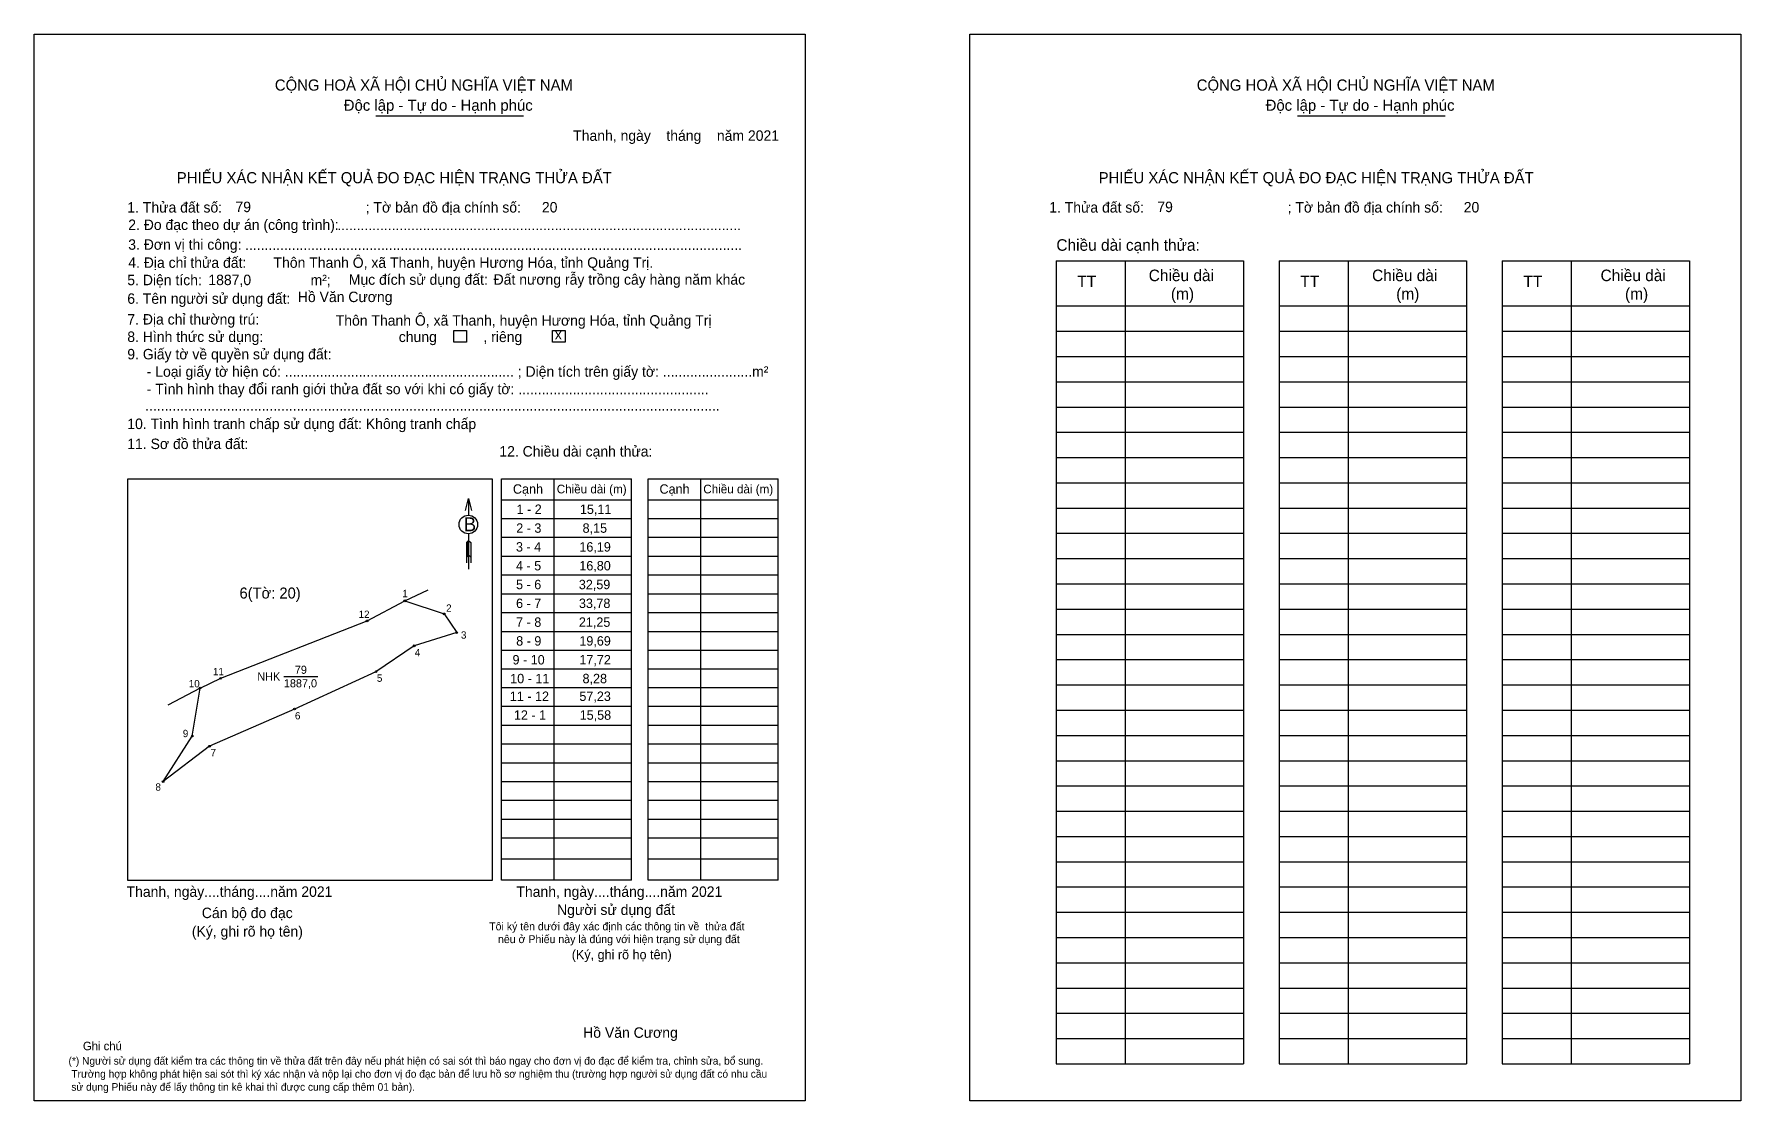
# Model space of a CAD drawing. Extents: x 546556 to 547178, y 1820676 to 1821064.
import ezdxf

# ---------------------------------------------------------------- set-up
doc = ezdxf.new("R2010")
doc.units = 0
for name, color, linetype in [('CanhThua', 7, 'Continuous'), ('kqddKhungInTrang1', 7, 'Continuous'), ('kqddKhungInTrang2', 7, 'Continuous'), ('kqddNoiDung', 7, 'Continuous'), ('kqddTemplate', 7, 'Continuous'), ('Level 1', 7, 'Continuous'), ('MocDinhThua', 7, 'Continuous'), ('NhanDiaChinhThua', 7, 'Continuous'), ('SoHieuDinhThua', 7, 'Continuous')]:
    doc.layers.add(name, color=color, linetype=linetype)

msp = doc.modelspace()

# ---------------------------------------------------------------- linework, layer by layer
at = {"layer": 'CanhThua'}
for p, q in [((546677.64, 1820850.7), (546691.39, 1820858.03)), ((546691.39, 1820858.03), (546705.72, 1820853.25)), ((546624.36, 1820829.82), (546677.64, 1820850.7)), ((546705.72, 1820853.25), (546710.24, 1820846.47)), ((546710.24, 1820846.47), (546694.79, 1820841.63)), ((546694.79, 1820841.63), (546680.87, 1820832.23)), ((546680.87, 1820832.23), (546651.24, 1820818.65)), ((546614.04, 1820808.8), (546616.87, 1820826.29)), ((546616.87, 1820826.29), (546624.36, 1820829.82)), ((546651.24, 1820818.65), (546620.29, 1820805.12)), ((546603.39, 1820792.24), (546614.04, 1820808.8)), ((546620.29, 1820805.12), (546603.39, 1820792.24))]:
    msp.add_line(p, q, dxfattribs=at)
at = {"layer": 'kqddKhungInTrang1'}
msp.add_lwpolyline([(546556.48, 1821064.21), (546837.09, 1821064.21), (546837.09, 1820676.08), (546556.48, 1820676.08)], close=True, dxfattribs=at)
at = {"layer": 'kqddKhungInTrang2'}
msp.add_lwpolyline([(546896.95, 1821064.21), (547177.56, 1821064.21), (547177.56, 1820676.08), (546896.95, 1820676.08)], close=True, dxfattribs=at)
at = {"layer": 'kqddTemplate'}
for p, q in [((546680.77, 1821034.5), (546734.51, 1821034.5)), ((547016.24, 1821034.5), (547069.98, 1821034.5)), ((546928.36, 1820981.75), (546996.59, 1820981.75)), ((546928.36, 1820981.75), (546928.36, 1820689.56)), ((546953.47, 1820981.75), (546953.47, 1820689.56)), ((546996.59, 1820981.74), (546996.59, 1820689.56)), ((547009.52, 1820981.74), (547009.52, 1820689.56)), ((547009.52, 1820981.74), (547077.75, 1820981.74)), ((547034.63, 1820981.74), (547034.63, 1820689.56)), ((547077.75, 1820981.74), (547077.75, 1820689.56)), ((547090.67, 1820981.74), (547090.67, 1820689.56)), ((547090.67, 1820981.74), (547158.9, 1820981.74)), ((547115.78, 1820981.74), (547115.78, 1820689.56)), ((547158.9, 1820981.74), (547158.9, 1820689.56)), ((546928.36, 1820965.3), (546996.59, 1820965.3)), ((547009.52, 1820965.3), (547077.75, 1820965.3)), ((547090.67, 1820965.3), (547158.9, 1820965.3)), ((546928.36, 1820956.11), (546996.59, 1820956.11)), ((547009.52, 1820956.11), (547077.75, 1820956.11)), ((547090.67, 1820956.11), (547158.9, 1820956.11)), ((546928.36, 1820946.92), (546996.59, 1820946.92)), ((547009.52, 1820946.92), (547077.75, 1820946.92)), ((547090.67, 1820946.92), (547158.9, 1820946.92)), ((546928.36, 1820937.73), (546996.59, 1820937.73)), ((547009.52, 1820937.73), (547077.75, 1820937.73)), ((547090.67, 1820937.73), (547158.9, 1820937.73)), ((546928.36, 1820928.54), (546996.59, 1820928.54)), ((547009.52, 1820928.54), (547077.75, 1820928.54)), ((547090.67, 1820928.54), (547158.9, 1820928.54)), ((546928.36, 1820919.35), (546996.59, 1820919.35)), ((547009.52, 1820919.35), (547077.75, 1820919.35)), ((547090.67, 1820919.34), (547158.9, 1820919.34)), ((546928.36, 1820910.15), (546996.59, 1820910.15)), ((547009.52, 1820910.15), (547077.75, 1820910.15)), ((547090.67, 1820910.15), (547158.9, 1820910.15)), ((546726.57, 1820902.46), (546773.84, 1820902.46)), ((546726.57, 1820756.41), (546726.57, 1820902.46)), ((546745.58, 1820902.46), (546745.58, 1820756.41)), ((546773.84, 1820756.41), (546773.84, 1820902.46)), ((546779.9, 1820902.46), (546827.17, 1820902.46)), ((546779.9, 1820756.41), (546779.9, 1820902.46)), ((546798.91, 1820902.46), (546798.91, 1820756.41)), ((546827.17, 1820756.41), (546827.17, 1820902.46)), ((546928.36, 1820900.96), (546996.59, 1820900.96)), ((547009.52, 1820900.96), (547077.75, 1820900.96)), ((547090.67, 1820900.96), (547158.9, 1820900.96)), ((546714.53, 1820895.29), (546714.54, 1820889.16)), ((546726.57, 1820894.82), (546773.84, 1820894.82)), ((546779.9, 1820894.82), (546827.17, 1820894.82)), ((546726.57, 1820887.98), (546773.84, 1820887.98)), ((546779.9, 1820887.98), (546827.17, 1820887.98)), ((546928.36, 1820891.77), (546996.59, 1820891.77)), ((547009.52, 1820891.77), (547077.75, 1820891.77)), ((547090.67, 1820891.77), (547158.9, 1820891.77)), ((546714.55, 1820879.95), (546713.77, 1820879.2)), ((546714.55, 1820882.42), (546714.57, 1820869.52)), ((546714.55, 1820879.95), (546715.36, 1820879.2)), ((546726.57, 1820881.13), (546773.84, 1820881.13)), ((546779.9, 1820881.13), (546827.17, 1820881.13)), ((546928.36, 1820882.58), (546996.59, 1820882.58)), ((547009.52, 1820882.58), (547077.75, 1820882.58)), ((547090.67, 1820882.58), (547158.9, 1820882.58)), ((546714.55, 1820879.6), (546713.77, 1820878.85)), ((546714.56, 1820879.25), (546713.77, 1820878.5)), ((546713.77, 1820879.2), (546713.77, 1820871.8)), ((546714.56, 1820878.9), (546713.77, 1820878.15)), ((546714.56, 1820878.55), (546713.77, 1820877.8)), ((546714.56, 1820878.2), (546713.77, 1820877.45)), ((546714.56, 1820877.85), (546713.77, 1820877.1)), ((546714.56, 1820877.5), (546713.77, 1820876.74)), ((546714.56, 1820877.15), (546713.77, 1820876.39)), ((546714.56, 1820876.8), (546713.77, 1820876.04)), ((546714.56, 1820876.45), (546713.77, 1820875.69)), ((546714.56, 1820876.1), (546713.77, 1820875.34)), ((546714.56, 1820875.75), (546713.77, 1820874.99)), ((546714.56, 1820875.4), (546713.77, 1820874.64)), ((546714.56, 1820875.05), (546713.77, 1820874.29)), ((546714.56, 1820874.7), (546713.77, 1820873.94)), ((546714.56, 1820874.7), (546715.36, 1820873.94)), ((546715.36, 1820879.2), (546715.36, 1820871.8)), ((546726.57, 1820874.29), (546773.84, 1820874.29)), ((546779.9, 1820874.29), (546827.17, 1820874.29)), ((546726.57, 1820867.44), (546773.84, 1820867.44)), ((546779.9, 1820867.44), (546827.17, 1820867.44)), ((546928.36, 1820873.39), (546996.59, 1820873.39)), ((547009.52, 1820873.39), (547077.75, 1820873.39)), ((547090.67, 1820873.39), (547158.9, 1820873.39)), ((546928.36, 1820864.2), (546996.59, 1820864.2)), ((547009.52, 1820864.2), (547077.75, 1820864.2)), ((547090.67, 1820864.2), (547158.9, 1820864.2)), ((546726.57, 1820860.6), (546773.84, 1820860.6)), ((546779.9, 1820860.6), (546827.17, 1820860.6)), ((546928.36, 1820855.01), (546996.59, 1820855.01)), ((547009.52, 1820855.01), (547077.75, 1820855.01)), ((547090.67, 1820855.01), (547158.9, 1820855.01)), ((546726.57, 1820853.75), (546773.84, 1820853.75)), ((546779.9, 1820853.75), (546827.17, 1820853.75)), ((546726.57, 1820846.91), (546773.84, 1820846.91)), ((546779.9, 1820846.91), (546827.17, 1820846.91)), ((546928.36, 1820845.82), (546996.59, 1820845.82)), ((547009.52, 1820845.81), (547077.75, 1820845.81)), ((547090.67, 1820845.81), (547158.9, 1820845.81)), ((546726.57, 1820840.07), (546773.84, 1820840.07)), ((546779.9, 1820840.07), (546827.17, 1820840.07)), ((546928.36, 1820836.62), (546996.59, 1820836.62)), ((547009.52, 1820836.62), (547077.75, 1820836.62)), ((547090.67, 1820836.62), (547158.9, 1820836.62)), ((546726.57, 1820833.22), (546773.84, 1820833.22)), ((546779.9, 1820833.22), (546827.17, 1820833.22)), ((546773.84, 1820826.38), (546726.57, 1820826.38)), ((546827.17, 1820826.38), (546779.9, 1820826.38)), ((546928.36, 1820827.43), (546996.59, 1820827.43)), ((547009.52, 1820827.43), (547077.75, 1820827.43)), ((547090.67, 1820827.43), (547158.9, 1820827.43)), ((546773.84, 1820819.53), (546726.57, 1820819.53)), ((546827.17, 1820819.53), (546779.9, 1820819.53)), ((546928.36, 1820818.24), (546996.59, 1820818.24)), ((547009.52, 1820818.24), (547077.75, 1820818.24)), ((547090.67, 1820818.24), (547158.9, 1820818.24)), ((546773.84, 1820812.69), (546726.57, 1820812.69)), ((546827.17, 1820812.69), (546779.9, 1820812.69)), ((546773.84, 1820805.84), (546726.57, 1820805.84)), ((546827.17, 1820805.84), (546779.9, 1820805.84)), ((546928.36, 1820809.05), (546996.59, 1820809.05)), ((547009.52, 1820809.05), (547077.75, 1820809.05)), ((547090.67, 1820809.05), (547158.9, 1820809.05)), ((546928.36, 1820799.86), (546996.59, 1820799.86)), ((547009.52, 1820799.86), (547077.75, 1820799.86)), ((547090.67, 1820799.86), (547158.9, 1820799.86)), ((546773.84, 1820799), (546726.57, 1820799)), ((546827.17, 1820799), (546779.9, 1820799)), ((546773.84, 1820792.15), (546726.57, 1820792.15)), ((546827.17, 1820792.15), (546779.9, 1820792.15)), ((546928.36, 1820790.67), (546996.59, 1820790.67)), ((547009.52, 1820790.67), (547077.75, 1820790.67)), ((547090.67, 1820790.67), (547158.9, 1820790.67)), ((546773.84, 1820785.31), (546726.57, 1820785.31)), ((546827.17, 1820785.31), (546779.9, 1820785.31)), ((546928.36, 1820781.48), (546996.59, 1820781.48)), ((547009.52, 1820781.48), (547077.75, 1820781.48)), ((547090.67, 1820781.48), (547158.9, 1820781.48)), ((546773.84, 1820778.46), (546726.57, 1820778.46)), ((546827.17, 1820778.46), (546779.9, 1820778.46)), ((546773.84, 1820771.62), (546726.57, 1820771.62)), ((546827.17, 1820771.62), (546779.9, 1820771.62)), ((546928.36, 1820772.28), (546996.59, 1820772.28)), ((547009.52, 1820772.28), (547077.75, 1820772.28)), ((547090.67, 1820772.28), (547158.9, 1820772.28)), ((546773.84, 1820764.01), (546726.57, 1820764.01)), ((546827.17, 1820764.01), (546779.9, 1820764.01)), ((546928.36, 1820763.09), (546996.59, 1820763.09)), ((547009.52, 1820763.09), (547077.75, 1820763.09)), ((547090.67, 1820763.09), (547158.9, 1820763.09)), ((546773.84, 1820756.41), (546726.57, 1820756.41)), ((546827.17, 1820756.41), (546779.9, 1820756.41)), ((546928.36, 1820753.9), (546996.59, 1820753.9)), ((547009.52, 1820753.9), (547077.75, 1820753.9)), ((547090.67, 1820753.9), (547158.9, 1820753.9)), ((546928.36, 1820744.71), (546996.59, 1820744.71)), ((547009.52, 1820744.71), (547077.75, 1820744.71)), ((547090.67, 1820744.71), (547158.9, 1820744.71)), ((546928.36, 1820735.52), (546996.59, 1820735.52)), ((547009.52, 1820735.52), (547077.75, 1820735.52)), ((547090.67, 1820735.52), (547158.9, 1820735.52)), ((546928.36, 1820726.33), (546996.59, 1820726.33)), ((547009.52, 1820726.33), (547077.75, 1820726.33)), ((547090.67, 1820726.33), (547158.9, 1820726.33)), ((546928.36, 1820717.14), (546996.59, 1820717.14)), ((547009.52, 1820717.14), (547077.75, 1820717.14)), ((547090.67, 1820717.14), (547158.9, 1820717.14)), ((546928.36, 1820707.95), (546996.59, 1820707.95)), ((547009.52, 1820707.95), (547077.75, 1820707.95)), ((547090.67, 1820707.94), (547158.9, 1820707.94)), ((546928.36, 1820698.75), (546996.59, 1820698.75)), ((547009.52, 1820698.75), (547077.75, 1820698.75)), ((547090.67, 1820698.75), (547158.9, 1820698.75)), ((546928.36, 1820689.56), (546996.59, 1820689.56)), ((547009.52, 1820689.56), (547077.75, 1820689.56)), ((547090.67, 1820689.56), (547158.9, 1820689.56))]:
    msp.add_line(p, q, dxfattribs=at)
for points in [[(546709.21, 1820956.41), (546713.77, 1820956.41), (546713.77, 1820952.16), (546709.21, 1820952.16)], [(546745.12, 1820956.41), (546749.68, 1820956.41), (546749.68, 1820952.16), (546745.12, 1820952.16)], [(546590.62, 1820902.46), (546723.21, 1820902.46), (546723.21, 1820756.28), (546590.62, 1820756.28)]]:
    msp.add_lwpolyline(points, close=True, dxfattribs=at)
msp.add_lwpolyline([(546713.43, 1820890.85), (546714.53, 1820895.29), (546715.65, 1820890.85)], dxfattribs=at)
msp.add_circle((546714.46, 1820885.79), 3.37, dxfattribs=at)
at = {"layer": 'Level 1'}
for p, q in [((546691.39, 1820858.03), (546699.84, 1820862.05)), ((546616.87, 1820826.29), (546605.07, 1820820.06))]:
    msp.add_line(p, q, dxfattribs=at)
at = {"layer": 'MocDinhThua'}
for centre in [(546691.39, 1820858.03), (546677.64, 1820850.7), (546705.72, 1820853.25), (546710.24, 1820846.47), (546694.79, 1820841.63), (546624.36, 1820829.82), (546680.87, 1820832.23), (546616.87, 1820826.29), (546651.24, 1820818.65), (546614.04, 1820808.8), (546620.29, 1820805.12), (546603.39, 1820792.24)]:
    msp.add_circle(centre, 0.321, dxfattribs=at)
at = {"layer": 'NhanDiaChinhThua'}
msp.add_line((546647.36, 1820830.47), (546659.75, 1820830.47), dxfattribs=at)

# ---------------------------------------------------------------- texts
at = {"layer": 'kqddNoiDung'}
for s, height, p in [('Thanh, ngày    tháng    năm 2021  ', 3.8025, (546752.63, 1821025.39)), ('79', 3.803, (546629.73, 1820999.45)), ('20', 3.803, (546741.25, 1820999.33)), ('79', 3.803, (546965.2, 1820999.45)), ('20', 3.803, (547076.71, 1820999.33)), ('........................................................................................................', 3.80252, (546666.78, 1820992.89)), ('................................................................................................................................', 3.80252, (546633.25, 1820985.69)), ('1887,0', 3.803, (546619.88, 1820972.89)), ('Đất nương rẫy trồng cây hàng năm khác', 3.8025, (546723.68, 1820973.04)), ('Hồ Văn Cương', 3.8025, (546652.44, 1820966.71)), ('Thôn Thanh Ô, xã Thanh, huyện Hương Hóa, tỉnh Quảng Trị', 3.8025, (546666.22, 1820958.14)), ('x', 3.8, (546745.96, 1820953.15)), ('1 - 2', 3.422, (546732.03, 1820889.63)), ('15,11', 3.422, (546755.08, 1820889.63)), ('2 - 3', 3.422, (546731.9, 1820882.78)), ('8,15', 3.422, (546756.06, 1820882.78)), ('3 - 4', 3.422, (546731.82, 1820875.94)), ('16,19', 3.422, (546754.88, 1820875.94)), ('4 - 5', 3.422, (546731.84, 1820869.09)), ('16,80', 3.422, (546754.86, 1820869.09)), ('5 - 6', 3.422, (546731.85, 1820862.25)), ('32,59', 3.422, (546754.69, 1820862.25)), ('6 - 7', 3.422, (546731.85, 1820855.41)), ('33,78', 3.422, (546754.73, 1820855.41)), ('7 - 8', 3.422, (546731.87, 1820848.56)), ('21,25', 3.422, (546754.7, 1820848.56)), ('8 - 9', 3.422, (546731.89, 1820841.72)), ('19,69', 3.422, (546754.88, 1820841.72)), ('9 - 10', 3.422, (546730.56, 1820834.87)), ('17,72', 3.422, (546754.88, 1820834.87)), ('10 - 11', 3.422, (546729.71, 1820828.03)), ('8,28', 3.422, (546756.04, 1820828.03)), ('11 - 12', 3.422, (546729.59, 1820821.59)), ('57,23', 3.422, (546754.89, 1820821.59)), ('12 - 1', 3.422, (546731.06, 1820814.75)), ('15,58', 3.422, (546755, 1820814.75)), ('Thanh, ngày....tháng....năm 2021', 3.8025, (546590.1, 1820750.31)), ('Thanh, ngày....tháng....năm 2021', 3.8025, (546731.98, 1820750.31)), ('Hồ Văn Cương', 3.8025, (546756.27, 1820699.03))]:
    msp.add_text(s, height=height, dxfattribs=at).set_placement(p)
at = {"layer": 'kqddTemplate'}
for s, height, p in [('CỘNG HOÀ XÃ HỘI CHỦ NGHĨA VIỆT NAM', 4.056, (546644.07, 1821043.65)), ('CỘNG HOÀ XÃ HỘI CHỦ NGHĨA VIỆT NAM', 4.056, (546979.54, 1821043.65)), ('Độc lập - Tự do - Hạnh phúc', 4.056, (546669.15, 1821036.32)), ('Độc lập - Tự do - Hạnh phúc', 4.056, (547004.62, 1821036.32)), ('PHIẾU XÁC NHẬN KẾT QUẢ ĐO ĐẠC HIỆN TRẠNG THỬA ĐẤT', 4.056, (546608.38, 1821009.94)), ('PHIẾU XÁC NHẬN KẾT QUẢ ĐO ĐẠC HIỆN TRẠNG THỬA ĐẤT', 4.056, (546943.85, 1821009.94)), ('1. Thửa đất số:                                     ; Tờ bản đồ địa chính số:', 3.8025, (546590.38, 1820999.29)), ('1. Thửa đất số:                                     ; Tờ bản đồ địa chính số:', 3.8025, (546925.85, 1820999.29)), ('2. Đo đạc theo dự án (công trình): ', 3.8025, (546590.72, 1820992.95)), ('3. Đơn vị thi công: ', 3.8025, (546590.72, 1820985.76)), ('Chiều dài cạnh thửa:', 4.2017, (546928.47, 1820985.38)), ('4. Địa chỉ thửa đất:       Thôn Thanh Ô, xã Thanh, huyện Hương Hóa, tỉnh Quảng Trị.', 3.8025, (546590.72, 1820979.18)), ('5. Diện tích:                            m²; ', 3.8025, (546590.38, 1820972.85)), ('Mục đích sử dụng đất:', 3.8025, (546670.97, 1820973)), ('TT', 4.202, (546936.11, 1820972.16)), ('Chiều dài', 4.202, (546962.08, 1820974.33)), ('TT', 4.202, (547017.27, 1820972.16)), ('Chiều dài', 4.202, (547043.36, 1820974.33)), ('TT', 4.202, (547098.43, 1820972.16)), ('Chiều dài', 4.202, (547126.5, 1820974.33)), ('6. Tên người sử dụng đất:', 3.8025, (546590.38, 1820966.09)), ('(m)', 4.202, (546970.15, 1820967.65)), ('(m)', 4.202, (547052.13, 1820967.64)), ('(m)', 4.202, (547135.4, 1820967.64)), ('7. Địa chỉ thường trú:', 3.8025, (546590.38, 1820958.55)), ('8. Hình thức sử dụng:', 3.8025, (546590.38, 1820952.21)), ('chung            , riêng', 3.8025, (546689.17, 1820952.17)), ('9. Giấy tờ về quyền sử dụng đất:', 3.8025, (546590.38, 1820945.87)), ('     - Loại giấy tờ hiện có: ........................................................... ; Diện tích trên giấy tờ: .......................m²', 3.80252, (546590.38, 1820939.54)), ('     - Tình hình thay đổi ranh giới thửa đất so với khi có giấy tờ: .................................................', 3.80252, (546590.38, 1820933.2)), ('10. Tình hình tranh chấp sử dụng đất: Không tranh chấp', 3.8025, (546590.38, 1820920.52)), ('....................................................................................................................................................', 3.80252, (546596.89, 1820927.18)), ('11. Sơ đồ thửa đất:', 3.8025, (546590.38, 1820913.24)), ('12. Chiều dài cạnh thửa:', 3.8025, (546725.77, 1820910.51)), ('Cạnh', 3.422, (546730.72, 1820896.99)), ('Chiều dài (m)', 3.1688, (546746.65, 1820897.11)), ('Cạnh', 3.422, (546784.05, 1820896.99)), ('Chiều dài (m)', 3.1688, (546799.98, 1820897.11)), ('B', 5.07, (546712.79, 1820883.34)), ('Cán bộ đo đạc', 3.8025, (546617.49, 1820742.58)), ('Người sử dụng đất', 3.8025, (546746.77, 1820743.73)), ('(Ký, ghi rõ họ tên)', 3.8025, (546613.86, 1820735.86)), ('Tôi ký tên dưới đây xác định các thông tin về  thửa đất ', 2.8747, (546722.07, 1820738.15)), ('nêu ở Phiếu này là đúng với hiện trạng sử dụng đất', 2.8747, (546725.27, 1820733.48)), ('(Ký, ghi rõ họ tên)', 3.4223, (546752.12, 1820727.6)), ('Ghi chú', 3.08, (546574.22, 1820694.51)), ('(*) Người sử dụng đất kiểm tra các thông tin về thửa đất trên đây nếu phát hiện có sai sót thì báo ngay cho đơn vị đo đạc để kiểm tra, chỉnh sửa, bổ sung.', 2.77204, (546568.98, 1820689.26)), (' Trường hợp không phát hiện sai sót thì ký xác nhận và nộp lại cho đơn vị đo đạc bản để lưu hồ sơ nghiệm thu (trường hợp người sử dụng đất có nhu cầu', 2.77204, (546568.98, 1820684.52)), (' sử dụng Phiếu này để lấy thông tin kê khai thì được cung cấp thêm 01 bản).', 2.772, (546568.98, 1820679.77))]:
    msp.add_text(s, height=height, dxfattribs=at).set_placement(p)
at = {"layer": 'NhanDiaChinhThua'}
for s, p in [('NHK', (546637.69, 1820829)), ('79', (546651.35, 1820831.46)), ('1887,0', (546647.36, 1820826.54))]:
    msp.add_text(s, height=2.947, dxfattribs=at).set_placement(p)
at = {"layer": 'SoHieuDinhThua'}
for s, height, p in [('6(Tờ: 20)', 4.007, (546631.2, 1820858.85)), ('1', 2.67, (546690.47, 1820859.35)), ('2', 2.67, (546706.4, 1820854.04)), ('12', 2.671, (546674.55, 1820851.79)), ('3', 2.67, (546711.8, 1820844.25)), ('4', 2.67, (546695, 1820837.88)), ('11', 2.671, (546621.57, 1820830.94)), ('5', 2.67, (546681.21, 1820828.56)), ('10', 2.671, (546612.75, 1820826.56)), ('6', 2.67, (546651.38, 1820814.88)), ('9', 2.67, (546610.59, 1820808.42)), ('7', 2.67, (546620.69, 1820801.48)), ('8', 2.67, (546600.62, 1820788.94))]:
    msp.add_text(s, height=height, dxfattribs=at).set_placement(p)

doc.saveas('drawing.dxf')
